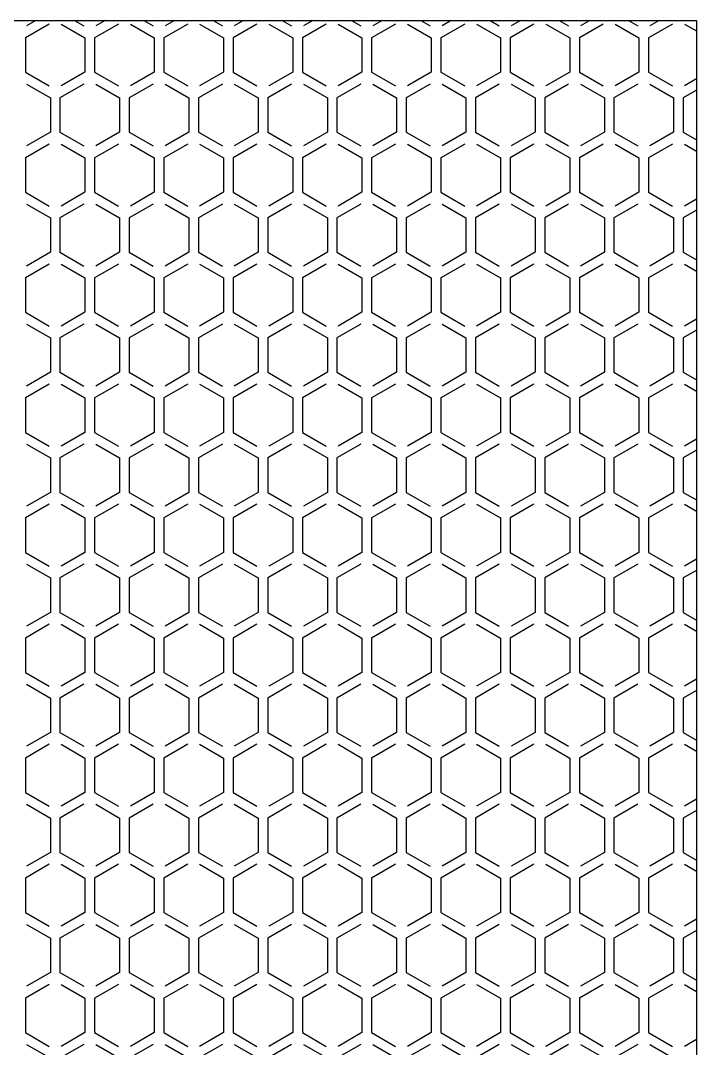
# Model space of a CAD drawing. Header units: millimetres. Extents: x 0 to 400, y 0 to 300.
# Drawn here: x 301.8 to 400, y 150.7 to 300 of the extents above; entities that cross this region are included whole.
import ezdxf

# ---------------------------------------------------------------- set-up
doc = ezdxf.new("R2010")
doc.units = ezdxf.units.MM
doc.layers.add('CUT', color=1, linetype='CONTINUOUS')

msp = doc.modelspace()

# ---------------------------------------------------------------- linework, layer by layer
at = {"layer": 'CUT'}
for p, q in [((304.0281, 300), (302.6736, 299.218)), ((309.6474, 300), (311.0018, 299.218)), ((314.0884, 300), (312.7339, 299.218)), ((319.7076, 300), (321.0621, 299.218)), ((324.1486, 300), (322.7942, 299.218)), ((329.7679, 300), (331.1224, 299.218)), ((334.2089, 300), (332.8544, 299.218)), ((339.8281, 300), (341.1826, 299.218)), ((344.2691, 300), (342.9147, 299.218)), ((349.8884, 300), (351.2429, 299.218)), ((354.3294, 300), (352.9749, 299.218)), ((359.9487, 300), (361.3031, 299.218)), ((364.3896, 300), (363.0352, 299.218)), ((370.0089, 300), (371.3634, 299.218)), ((374.4499, 300), (373.0954, 299.218)), ((380.0692, 300), (381.4236, 299.218)), ((384.5101, 300), (383.1557, 299.218)), ((390.1294, 300), (391.4839, 299.218)), ((394.5704, 300), (393.2159, 299.218)), ((398.2461, 299.5), (400, 298.4874)), ((400, 291.5126), (398.2461, 290.5)), ((398.2461, 282.064), (400, 281.0514)), ((400, 274.0766), (398.2461, 273.064)), ((398.2461, 264.628), (400, 263.6154)), ((400, 256.6406), (398.2461, 255.628)), ((398.2461, 247.192), (400, 246.1794)), ((400, 239.2046), (398.2461, 238.192)), ((398.2461, 229.756), (400, 228.7434)), ((400, 221.7686), (398.2461, 220.756)), ((398.2461, 212.32), (400, 211.3074)), ((400, 204.3326), (398.2461, 203.32)), ((398.2461, 194.884), (400, 193.8714)), ((400, 186.8966), (398.2461, 185.884)), ((398.2461, 177.448), (400, 176.4354)), ((400, 169.4606), (398.2461, 168.448)), ((398.2461, 160.012), (400, 158.9994)), ((400, 152.0246), (398.2461, 151.012))]:
    msp.add_line(p, q, dxfattribs=at)
for points in [[(0, 300), (400, 300), (400, 0), (0, 0), (0, 300)], [(305.9717, 299.5), (302.5076, 297.5), (302.5076, 292.5), (305.9717, 290.5)], [(307.7038, 299.5), (311.1679, 297.5), (311.1679, 292.5), (307.7038, 290.5)], [(316.032, 299.5), (312.5679, 297.5), (312.5679, 292.5), (316.032, 290.5)], [(317.764, 299.5), (321.2281, 297.5), (321.2281, 292.5), (317.764, 290.5)], [(326.0922, 299.5), (322.6281, 297.5), (322.6281, 292.5), (326.0922, 290.5)], [(327.8243, 299.5), (331.2884, 297.5), (331.2884, 292.5), (327.8243, 290.5)], [(336.1525, 299.5), (332.6884, 297.5), (332.6884, 292.5), (336.1525, 290.5)], [(337.8845, 299.5), (341.3486, 297.5), (341.3486, 292.5), (337.8845, 290.5)], [(346.2127, 299.5), (342.7486, 297.5), (342.7486, 292.5), (346.2127, 290.5)], [(347.9448, 299.5), (351.4089, 297.5), (351.4089, 292.5), (347.9448, 290.5)], [(356.273, 299.5), (352.8089, 297.5), (352.8089, 292.5), (356.273, 290.5)], [(358.005, 299.5), (361.4691, 297.5), (361.4691, 292.5), (358.005, 290.5)], [(366.3332, 299.5), (362.8691, 297.5), (362.8691, 292.5), (366.3332, 290.5)], [(368.0653, 299.5), (371.5294, 297.5), (371.5294, 292.5), (368.0653, 290.5)], [(376.3935, 299.5), (372.9294, 297.5), (372.9294, 292.5), (376.3935, 290.5)], [(378.1256, 299.5), (381.5897, 297.5), (381.5897, 292.5), (378.1256, 290.5)], [(386.4538, 299.5), (382.9897, 297.5), (382.9897, 292.5), (386.4538, 290.5)], [(388.1858, 299.5), (391.6499, 297.5), (391.6499, 292.5), (388.1858, 290.5)], [(396.514, 299.5), (393.0499, 297.5), (393.0499, 292.5), (396.514, 290.5)], [(302.6736, 290.782), (306.1377, 288.782), (306.1377, 283.782), (302.6736, 281.782)], [(311.0018, 290.782), (307.5377, 288.782), (307.5377, 283.782), (311.0018, 281.782)], [(312.7339, 290.782), (316.198, 288.782), (316.198, 283.782), (312.7339, 281.782)], [(321.0621, 290.782), (317.598, 288.782), (317.598, 283.782), (321.0621, 281.782)], [(322.7942, 290.782), (326.2583, 288.782), (326.2583, 283.782), (322.7942, 281.782)], [(331.1224, 290.782), (327.6583, 288.782), (327.6583, 283.782), (331.1224, 281.782)], [(332.8544, 290.782), (336.3185, 288.782), (336.3185, 283.782), (332.8544, 281.782)], [(341.1826, 290.782), (337.7185, 288.782), (337.7185, 283.782), (341.1826, 281.782)], [(342.9147, 290.782), (346.3788, 288.782), (346.3788, 283.782), (342.9147, 281.782)], [(351.2429, 290.782), (347.7788, 288.782), (347.7788, 283.782), (351.2429, 281.782)], [(352.9749, 290.782), (356.439, 288.782), (356.439, 283.782), (352.9749, 281.782)], [(361.3031, 290.782), (357.839, 288.782), (357.839, 283.782), (361.3031, 281.782)], [(363.0352, 290.782), (366.4993, 288.782), (366.4993, 283.782), (363.0352, 281.782)], [(371.3634, 290.782), (367.8993, 288.782), (367.8993, 283.782), (371.3634, 281.782)], [(373.0954, 290.782), (376.5595, 288.782), (376.5595, 283.782), (373.0954, 281.782)], [(381.4236, 290.782), (377.9595, 288.782), (377.9595, 283.782), (381.4236, 281.782)], [(383.1557, 290.782), (386.6198, 288.782), (386.6198, 283.782), (383.1557, 281.782)], [(391.4839, 290.782), (388.0198, 288.782), (388.0198, 283.782), (391.4839, 281.782)], [(393.2159, 290.782), (396.68, 288.782), (396.68, 283.782), (393.2159, 281.782)], [(400, 289.8905), (398.08, 288.782), (398.08, 283.782), (400, 282.6735)], [(305.9717, 282.064), (302.5076, 280.064), (302.5076, 275.064), (305.9717, 273.064)], [(307.7038, 282.064), (311.1679, 280.064), (311.1679, 275.064), (307.7038, 273.064)], [(316.032, 282.064), (312.5679, 280.064), (312.5679, 275.064), (316.032, 273.064)], [(317.764, 282.064), (321.2281, 280.064), (321.2281, 275.064), (317.764, 273.064)], [(326.0922, 282.064), (322.6281, 280.064), (322.6281, 275.064), (326.0922, 273.064)], [(327.8243, 282.064), (331.2884, 280.064), (331.2884, 275.064), (327.8243, 273.064)], [(336.1525, 282.064), (332.6884, 280.064), (332.6884, 275.064), (336.1525, 273.064)], [(337.8845, 282.064), (341.3486, 280.064), (341.3486, 275.064), (337.8845, 273.064)], [(346.2127, 282.064), (342.7486, 280.064), (342.7486, 275.064), (346.2127, 273.064)], [(347.9448, 282.064), (351.4089, 280.064), (351.4089, 275.064), (347.9448, 273.064)], [(356.273, 282.064), (352.8089, 280.064), (352.8089, 275.064), (356.273, 273.064)], [(358.005, 282.064), (361.4691, 280.064), (361.4691, 275.064), (358.005, 273.064)], [(366.3332, 282.064), (362.8691, 280.064), (362.8691, 275.064), (366.3332, 273.064)], [(368.0653, 282.064), (371.5294, 280.064), (371.5294, 275.064), (368.0653, 273.064)], [(376.3935, 282.064), (372.9294, 280.064), (372.9294, 275.064), (376.3935, 273.064)], [(378.1256, 282.064), (381.5897, 280.064), (381.5897, 275.064), (378.1256, 273.064)], [(386.4538, 282.064), (382.9897, 280.064), (382.9897, 275.064), (386.4538, 273.064)], [(388.1858, 282.064), (391.6499, 280.064), (391.6499, 275.064), (388.1858, 273.064)], [(396.514, 282.064), (393.0499, 280.064), (393.0499, 275.064), (396.514, 273.064)], [(302.6736, 273.346), (306.1377, 271.346), (306.1377, 266.346), (302.6736, 264.346)], [(311.0018, 273.346), (307.5377, 271.346), (307.5377, 266.346), (311.0018, 264.346)], [(312.7339, 273.346), (316.198, 271.346), (316.198, 266.346), (312.7339, 264.346)], [(321.0621, 273.346), (317.598, 271.346), (317.598, 266.346), (321.0621, 264.346)], [(322.7942, 273.346), (326.2583, 271.346), (326.2583, 266.346), (322.7942, 264.346)], [(331.1224, 273.346), (327.6583, 271.346), (327.6583, 266.346), (331.1224, 264.346)], [(332.8544, 273.346), (336.3185, 271.346), (336.3185, 266.346), (332.8544, 264.346)], [(341.1826, 273.346), (337.7185, 271.346), (337.7185, 266.346), (341.1826, 264.346)], [(342.9147, 273.346), (346.3788, 271.346), (346.3788, 266.346), (342.9147, 264.346)], [(351.2429, 273.346), (347.7788, 271.346), (347.7788, 266.346), (351.2429, 264.346)], [(352.9749, 273.346), (356.439, 271.346), (356.439, 266.346), (352.9749, 264.346)], [(361.3031, 273.346), (357.839, 271.346), (357.839, 266.346), (361.3031, 264.346)], [(363.0352, 273.346), (366.4993, 271.346), (366.4993, 266.346), (363.0352, 264.346)], [(371.3634, 273.346), (367.8993, 271.346), (367.8993, 266.346), (371.3634, 264.346)], [(373.0954, 273.346), (376.5595, 271.346), (376.5595, 266.346), (373.0954, 264.346)], [(381.4236, 273.346), (377.9595, 271.346), (377.9595, 266.346), (381.4236, 264.346)], [(383.1557, 273.346), (386.6198, 271.346), (386.6198, 266.346), (383.1557, 264.346)], [(391.4839, 273.346), (388.0198, 271.346), (388.0198, 266.346), (391.4839, 264.346)], [(393.2159, 273.346), (396.68, 271.346), (396.68, 266.346), (393.2159, 264.346)], [(400, 272.4545), (398.08, 271.346), (398.08, 266.346), (400, 265.2375)], [(305.9717, 264.628), (302.5076, 262.628), (302.5076, 257.628), (305.9717, 255.628)], [(307.7038, 264.628), (311.1679, 262.628), (311.1679, 257.628), (307.7038, 255.628)], [(316.032, 264.628), (312.5679, 262.628), (312.5679, 257.628), (316.032, 255.628)], [(317.764, 264.628), (321.2281, 262.628), (321.2281, 257.628), (317.764, 255.628)], [(326.0922, 264.628), (322.6281, 262.628), (322.6281, 257.628), (326.0922, 255.628)], [(327.8243, 264.628), (331.2884, 262.628), (331.2884, 257.628), (327.8243, 255.628)], [(336.1525, 264.628), (332.6884, 262.628), (332.6884, 257.628), (336.1525, 255.628)], [(337.8845, 264.628), (341.3486, 262.628), (341.3486, 257.628), (337.8845, 255.628)], [(346.2127, 264.628), (342.7486, 262.628), (342.7486, 257.628), (346.2127, 255.628)], [(347.9448, 264.628), (351.4089, 262.628), (351.4089, 257.628), (347.9448, 255.628)], [(356.273, 264.628), (352.8089, 262.628), (352.8089, 257.628), (356.273, 255.628)], [(358.005, 264.628), (361.4691, 262.628), (361.4691, 257.628), (358.005, 255.628)], [(366.3332, 264.628), (362.8691, 262.628), (362.8691, 257.628), (366.3332, 255.628)], [(368.0653, 264.628), (371.5294, 262.628), (371.5294, 257.628), (368.0653, 255.628)], [(376.3935, 264.628), (372.9294, 262.628), (372.9294, 257.628), (376.3935, 255.628)], [(378.1256, 264.628), (381.5897, 262.628), (381.5897, 257.628), (378.1256, 255.628)], [(386.4538, 264.628), (382.9897, 262.628), (382.9897, 257.628), (386.4538, 255.628)], [(388.1858, 264.628), (391.6499, 262.628), (391.6499, 257.628), (388.1858, 255.628)], [(396.514, 264.628), (393.0499, 262.628), (393.0499, 257.628), (396.514, 255.628)], [(302.6736, 255.91), (306.1377, 253.91), (306.1377, 248.91), (302.6736, 246.91)], [(311.0018, 255.91), (307.5377, 253.91), (307.5377, 248.91), (311.0018, 246.91)], [(312.7339, 255.91), (316.198, 253.91), (316.198, 248.91), (312.7339, 246.91)], [(321.0621, 255.91), (317.598, 253.91), (317.598, 248.91), (321.0621, 246.91)], [(322.7942, 255.91), (326.2583, 253.91), (326.2583, 248.91), (322.7942, 246.91)], [(331.1224, 255.91), (327.6583, 253.91), (327.6583, 248.91), (331.1224, 246.91)], [(332.8544, 255.91), (336.3185, 253.91), (336.3185, 248.91), (332.8544, 246.91)], [(341.1826, 255.91), (337.7185, 253.91), (337.7185, 248.91), (341.1826, 246.91)], [(342.9147, 255.91), (346.3788, 253.91), (346.3788, 248.91), (342.9147, 246.91)], [(351.2429, 255.91), (347.7788, 253.91), (347.7788, 248.91), (351.2429, 246.91)], [(352.9749, 255.91), (356.439, 253.91), (356.439, 248.91), (352.9749, 246.91)], [(361.3031, 255.91), (357.839, 253.91), (357.839, 248.91), (361.3031, 246.91)], [(363.0352, 255.91), (366.4993, 253.91), (366.4993, 248.91), (363.0352, 246.91)], [(371.3634, 255.91), (367.8993, 253.91), (367.8993, 248.91), (371.3634, 246.91)], [(373.0954, 255.91), (376.5595, 253.91), (376.5595, 248.91), (373.0954, 246.91)], [(381.4236, 255.91), (377.9595, 253.91), (377.9595, 248.91), (381.4236, 246.91)], [(383.1557, 255.91), (386.6198, 253.91), (386.6198, 248.91), (383.1557, 246.91)], [(391.4839, 255.91), (388.0198, 253.91), (388.0198, 248.91), (391.4839, 246.91)], [(393.2159, 255.91), (396.68, 253.91), (396.68, 248.91), (393.2159, 246.91)], [(400, 255.0185), (398.08, 253.91), (398.08, 248.91), (400, 247.8015)], [(305.9717, 247.192), (302.5076, 245.192), (302.5076, 240.192), (305.9717, 238.192)], [(307.7038, 247.192), (311.1679, 245.192), (311.1679, 240.192), (307.7038, 238.192)], [(316.032, 247.192), (312.5679, 245.192), (312.5679, 240.192), (316.032, 238.192)], [(317.764, 247.192), (321.2281, 245.192), (321.2281, 240.192), (317.764, 238.192)], [(326.0922, 247.192), (322.6281, 245.192), (322.6281, 240.192), (326.0922, 238.192)], [(327.8243, 247.192), (331.2884, 245.192), (331.2884, 240.192), (327.8243, 238.192)], [(336.1525, 247.192), (332.6884, 245.192), (332.6884, 240.192), (336.1525, 238.192)], [(337.8845, 247.192), (341.3486, 245.192), (341.3486, 240.192), (337.8845, 238.192)], [(346.2127, 247.192), (342.7486, 245.192), (342.7486, 240.192), (346.2127, 238.192)], [(347.9448, 247.192), (351.4089, 245.192), (351.4089, 240.192), (347.9448, 238.192)], [(356.273, 247.192), (352.8089, 245.192), (352.8089, 240.192), (356.273, 238.192)], [(358.005, 247.192), (361.4691, 245.192), (361.4691, 240.192), (358.005, 238.192)], [(366.3332, 247.192), (362.8691, 245.192), (362.8691, 240.192), (366.3332, 238.192)], [(368.0653, 247.192), (371.5294, 245.192), (371.5294, 240.192), (368.0653, 238.192)], [(376.3935, 247.192), (372.9294, 245.192), (372.9294, 240.192), (376.3935, 238.192)], [(378.1256, 247.192), (381.5897, 245.192), (381.5897, 240.192), (378.1256, 238.192)], [(386.4538, 247.192), (382.9897, 245.192), (382.9897, 240.192), (386.4538, 238.192)], [(388.1858, 247.192), (391.6499, 245.192), (391.6499, 240.192), (388.1858, 238.192)], [(396.514, 247.192), (393.0499, 245.192), (393.0499, 240.192), (396.514, 238.192)], [(302.6736, 238.474), (306.1377, 236.474), (306.1377, 231.474), (302.6736, 229.474)], [(311.0018, 238.474), (307.5377, 236.474), (307.5377, 231.474), (311.0018, 229.474)], [(312.7339, 238.474), (316.198, 236.474), (316.198, 231.474), (312.7339, 229.474)], [(321.0621, 238.474), (317.598, 236.474), (317.598, 231.474), (321.0621, 229.474)], [(322.7942, 238.474), (326.2583, 236.474), (326.2583, 231.474), (322.7942, 229.474)], [(331.1224, 238.474), (327.6583, 236.474), (327.6583, 231.474), (331.1224, 229.474)], [(332.8544, 238.474), (336.3185, 236.474), (336.3185, 231.474), (332.8544, 229.474)], [(341.1826, 238.474), (337.7185, 236.474), (337.7185, 231.474), (341.1826, 229.474)], [(342.9147, 238.474), (346.3788, 236.474), (346.3788, 231.474), (342.9147, 229.474)], [(351.2429, 238.474), (347.7788, 236.474), (347.7788, 231.474), (351.2429, 229.474)], [(352.9749, 238.474), (356.439, 236.474), (356.439, 231.474), (352.9749, 229.474)], [(361.3031, 238.474), (357.839, 236.474), (357.839, 231.474), (361.3031, 229.474)], [(363.0352, 238.474), (366.4993, 236.474), (366.4993, 231.474), (363.0352, 229.474)], [(371.3634, 238.474), (367.8993, 236.474), (367.8993, 231.474), (371.3634, 229.474)], [(373.0954, 238.474), (376.5595, 236.474), (376.5595, 231.474), (373.0954, 229.474)], [(381.4236, 238.474), (377.9595, 236.474), (377.9595, 231.474), (381.4236, 229.474)], [(383.1557, 238.474), (386.6198, 236.474), (386.6198, 231.474), (383.1557, 229.474)], [(391.4839, 238.474), (388.0198, 236.474), (388.0198, 231.474), (391.4839, 229.474)], [(393.2159, 238.474), (396.68, 236.474), (396.68, 231.474), (393.2159, 229.474)], [(400, 237.5825), (398.08, 236.474), (398.08, 231.474), (400, 230.3655)], [(305.9717, 229.756), (302.5076, 227.756), (302.5076, 222.756), (305.9717, 220.756)], [(307.7038, 229.756), (311.1679, 227.756), (311.1679, 222.756), (307.7038, 220.756)], [(316.032, 229.756), (312.5679, 227.756), (312.5679, 222.756), (316.032, 220.756)], [(317.764, 229.756), (321.2281, 227.756), (321.2281, 222.756), (317.764, 220.756)], [(326.0922, 229.756), (322.6281, 227.756), (322.6281, 222.756), (326.0922, 220.756)], [(327.8243, 229.756), (331.2884, 227.756), (331.2884, 222.756), (327.8243, 220.756)], [(336.1525, 229.756), (332.6884, 227.756), (332.6884, 222.756), (336.1525, 220.756)], [(337.8845, 229.756), (341.3486, 227.756), (341.3486, 222.756), (337.8845, 220.756)], [(346.2127, 229.756), (342.7486, 227.756), (342.7486, 222.756), (346.2127, 220.756)], [(347.9448, 229.756), (351.4089, 227.756), (351.4089, 222.756), (347.9448, 220.756)], [(356.273, 229.756), (352.8089, 227.756), (352.8089, 222.756), (356.273, 220.756)], [(358.005, 229.756), (361.4691, 227.756), (361.4691, 222.756), (358.005, 220.756)], [(366.3332, 229.756), (362.8691, 227.756), (362.8691, 222.756), (366.3332, 220.756)], [(368.0653, 229.756), (371.5294, 227.756), (371.5294, 222.756), (368.0653, 220.756)], [(376.3935, 229.756), (372.9294, 227.756), (372.9294, 222.756), (376.3935, 220.756)], [(378.1256, 229.756), (381.5897, 227.756), (381.5897, 222.756), (378.1256, 220.756)], [(386.4538, 229.756), (382.9897, 227.756), (382.9897, 222.756), (386.4538, 220.756)], [(388.1858, 229.756), (391.6499, 227.756), (391.6499, 222.756), (388.1858, 220.756)], [(396.514, 229.756), (393.0499, 227.756), (393.0499, 222.756), (396.514, 220.756)], [(302.6736, 221.038), (306.1377, 219.038), (306.1377, 214.038), (302.6736, 212.038)], [(311.0018, 221.038), (307.5377, 219.038), (307.5377, 214.038), (311.0018, 212.038)], [(312.7339, 221.038), (316.198, 219.038), (316.198, 214.038), (312.7339, 212.038)], [(321.0621, 221.038), (317.598, 219.038), (317.598, 214.038), (321.0621, 212.038)], [(322.7942, 221.038), (326.2583, 219.038), (326.2583, 214.038), (322.7942, 212.038)], [(331.1224, 221.038), (327.6583, 219.038), (327.6583, 214.038), (331.1224, 212.038)], [(332.8544, 221.038), (336.3185, 219.038), (336.3185, 214.038), (332.8544, 212.038)], [(341.1826, 221.038), (337.7185, 219.038), (337.7185, 214.038), (341.1826, 212.038)], [(342.9147, 221.038), (346.3788, 219.038), (346.3788, 214.038), (342.9147, 212.038)], [(351.2429, 221.038), (347.7788, 219.038), (347.7788, 214.038), (351.2429, 212.038)], [(352.9749, 221.038), (356.439, 219.038), (356.439, 214.038), (352.9749, 212.038)], [(361.3031, 221.038), (357.839, 219.038), (357.839, 214.038), (361.3031, 212.038)], [(363.0352, 221.038), (366.4993, 219.038), (366.4993, 214.038), (363.0352, 212.038)], [(371.3634, 221.038), (367.8993, 219.038), (367.8993, 214.038), (371.3634, 212.038)], [(373.0954, 221.038), (376.5595, 219.038), (376.5595, 214.038), (373.0954, 212.038)], [(381.4236, 221.038), (377.9595, 219.038), (377.9595, 214.038), (381.4236, 212.038)], [(383.1557, 221.038), (386.6198, 219.038), (386.6198, 214.038), (383.1557, 212.038)], [(391.4839, 221.038), (388.0198, 219.038), (388.0198, 214.038), (391.4839, 212.038)], [(393.2159, 221.038), (396.68, 219.038), (396.68, 214.038), (393.2159, 212.038)], [(400, 220.1465), (398.08, 219.038), (398.08, 214.038), (400, 212.9295)], [(305.9717, 212.32), (302.5076, 210.32), (302.5076, 205.32), (305.9717, 203.32)], [(307.7038, 212.32), (311.1679, 210.32), (311.1679, 205.32), (307.7038, 203.32)], [(316.032, 212.32), (312.5679, 210.32), (312.5679, 205.32), (316.032, 203.32)], [(317.764, 212.32), (321.2281, 210.32), (321.2281, 205.32), (317.764, 203.32)], [(326.0922, 212.32), (322.6281, 210.32), (322.6281, 205.32), (326.0922, 203.32)], [(327.8243, 212.32), (331.2884, 210.32), (331.2884, 205.32), (327.8243, 203.32)], [(336.1525, 212.32), (332.6884, 210.32), (332.6884, 205.32), (336.1525, 203.32)], [(337.8845, 212.32), (341.3486, 210.32), (341.3486, 205.32), (337.8845, 203.32)], [(346.2127, 212.32), (342.7486, 210.32), (342.7486, 205.32), (346.2127, 203.32)], [(347.9448, 212.32), (351.4089, 210.32), (351.4089, 205.32), (347.9448, 203.32)], [(356.273, 212.32), (352.8089, 210.32), (352.8089, 205.32), (356.273, 203.32)], [(358.005, 212.32), (361.4691, 210.32), (361.4691, 205.32), (358.005, 203.32)], [(366.3332, 212.32), (362.8691, 210.32), (362.8691, 205.32), (366.3332, 203.32)], [(368.0653, 212.32), (371.5294, 210.32), (371.5294, 205.32), (368.0653, 203.32)], [(376.3935, 212.32), (372.9294, 210.32), (372.9294, 205.32), (376.3935, 203.32)], [(378.1256, 212.32), (381.5897, 210.32), (381.5897, 205.32), (378.1256, 203.32)], [(386.4538, 212.32), (382.9897, 210.32), (382.9897, 205.32), (386.4538, 203.32)], [(388.1858, 212.32), (391.6499, 210.32), (391.6499, 205.32), (388.1858, 203.32)], [(396.514, 212.32), (393.0499, 210.32), (393.0499, 205.32), (396.514, 203.32)], [(302.6736, 203.602), (306.1377, 201.602), (306.1377, 196.602), (302.6736, 194.602)], [(311.0018, 203.602), (307.5377, 201.602), (307.5377, 196.602), (311.0018, 194.602)], [(312.7339, 203.602), (316.198, 201.602), (316.198, 196.602), (312.7339, 194.602)], [(321.0621, 203.602), (317.598, 201.602), (317.598, 196.602), (321.0621, 194.602)], [(322.7942, 203.602), (326.2583, 201.602), (326.2583, 196.602), (322.7942, 194.602)], [(331.1224, 203.602), (327.6583, 201.602), (327.6583, 196.602), (331.1224, 194.602)], [(332.8544, 203.602), (336.3185, 201.602), (336.3185, 196.602), (332.8544, 194.602)], [(341.1826, 203.602), (337.7185, 201.602), (337.7185, 196.602), (341.1826, 194.602)], [(342.9147, 203.602), (346.3788, 201.602), (346.3788, 196.602), (342.9147, 194.602)], [(351.2429, 203.602), (347.7788, 201.602), (347.7788, 196.602), (351.2429, 194.602)], [(352.9749, 203.602), (356.439, 201.602), (356.439, 196.602), (352.9749, 194.602)], [(361.3031, 203.602), (357.839, 201.602), (357.839, 196.602), (361.3031, 194.602)], [(363.0352, 203.602), (366.4993, 201.602), (366.4993, 196.602), (363.0352, 194.602)], [(371.3634, 203.602), (367.8993, 201.602), (367.8993, 196.602), (371.3634, 194.602)], [(373.0954, 203.602), (376.5595, 201.602), (376.5595, 196.602), (373.0954, 194.602)], [(381.4236, 203.602), (377.9595, 201.602), (377.9595, 196.602), (381.4236, 194.602)], [(383.1557, 203.602), (386.6198, 201.602), (386.6198, 196.602), (383.1557, 194.602)], [(391.4839, 203.602), (388.0198, 201.602), (388.0198, 196.602), (391.4839, 194.602)], [(393.2159, 203.602), (396.68, 201.602), (396.68, 196.602), (393.2159, 194.602)], [(400, 202.7105), (398.08, 201.602), (398.08, 196.602), (400, 195.4935)], [(305.9717, 194.884), (302.5076, 192.884), (302.5076, 187.884), (305.9717, 185.884)], [(307.7038, 194.884), (311.1679, 192.884), (311.1679, 187.884), (307.7038, 185.884)], [(316.032, 194.884), (312.5679, 192.884), (312.5679, 187.884), (316.032, 185.884)], [(317.764, 194.884), (321.2281, 192.884), (321.2281, 187.884), (317.764, 185.884)], [(326.0922, 194.884), (322.6281, 192.884), (322.6281, 187.884), (326.0922, 185.884)], [(327.8243, 194.884), (331.2884, 192.884), (331.2884, 187.884), (327.8243, 185.884)], [(336.1525, 194.884), (332.6884, 192.884), (332.6884, 187.884), (336.1525, 185.884)], [(337.8845, 194.884), (341.3486, 192.884), (341.3486, 187.884), (337.8845, 185.884)], [(346.2127, 194.884), (342.7486, 192.884), (342.7486, 187.884), (346.2127, 185.884)], [(347.9448, 194.884), (351.4089, 192.884), (351.4089, 187.884), (347.9448, 185.884)], [(356.273, 194.884), (352.8089, 192.884), (352.8089, 187.884), (356.273, 185.884)], [(358.005, 194.884), (361.4691, 192.884), (361.4691, 187.884), (358.005, 185.884)], [(366.3332, 194.884), (362.8691, 192.884), (362.8691, 187.884), (366.3332, 185.884)], [(368.0653, 194.884), (371.5294, 192.884), (371.5294, 187.884), (368.0653, 185.884)], [(376.3935, 194.884), (372.9294, 192.884), (372.9294, 187.884), (376.3935, 185.884)], [(378.1256, 194.884), (381.5897, 192.884), (381.5897, 187.884), (378.1256, 185.884)], [(386.4538, 194.884), (382.9897, 192.884), (382.9897, 187.884), (386.4538, 185.884)], [(388.1858, 194.884), (391.6499, 192.884), (391.6499, 187.884), (388.1858, 185.884)], [(396.514, 194.884), (393.0499, 192.884), (393.0499, 187.884), (396.514, 185.884)], [(302.6736, 186.166), (306.1377, 184.166), (306.1377, 179.166), (302.6736, 177.166)], [(311.0018, 186.166), (307.5377, 184.166), (307.5377, 179.166), (311.0018, 177.166)], [(312.7339, 186.166), (316.198, 184.166), (316.198, 179.166), (312.7339, 177.166)], [(321.0621, 186.166), (317.598, 184.166), (317.598, 179.166), (321.0621, 177.166)], [(322.7942, 186.166), (326.2583, 184.166), (326.2583, 179.166), (322.7942, 177.166)], [(331.1224, 186.166), (327.6583, 184.166), (327.6583, 179.166), (331.1224, 177.166)], [(332.8544, 186.166), (336.3185, 184.166), (336.3185, 179.166), (332.8544, 177.166)], [(341.1826, 186.166), (337.7185, 184.166), (337.7185, 179.166), (341.1826, 177.166)], [(342.9147, 186.166), (346.3788, 184.166), (346.3788, 179.166), (342.9147, 177.166)], [(351.2429, 186.166), (347.7788, 184.166), (347.7788, 179.166), (351.2429, 177.166)], [(352.9749, 186.166), (356.439, 184.166), (356.439, 179.166), (352.9749, 177.166)], [(361.3031, 186.166), (357.839, 184.166), (357.839, 179.166), (361.3031, 177.166)], [(363.0352, 186.166), (366.4993, 184.166), (366.4993, 179.166), (363.0352, 177.166)], [(371.3634, 186.166), (367.8993, 184.166), (367.8993, 179.166), (371.3634, 177.166)], [(373.0954, 186.166), (376.5595, 184.166), (376.5595, 179.166), (373.0954, 177.166)], [(381.4236, 186.166), (377.9595, 184.166), (377.9595, 179.166), (381.4236, 177.166)], [(383.1557, 186.166), (386.6198, 184.166), (386.6198, 179.166), (383.1557, 177.166)], [(391.4839, 186.166), (388.0198, 184.166), (388.0198, 179.166), (391.4839, 177.166)], [(393.2159, 186.166), (396.68, 184.166), (396.68, 179.166), (393.2159, 177.166)], [(400, 185.2745), (398.08, 184.166), (398.08, 179.166), (400, 178.0575)], [(305.9717, 177.448), (302.5076, 175.448), (302.5076, 170.448), (305.9717, 168.448)], [(307.7038, 177.448), (311.1679, 175.448), (311.1679, 170.448), (307.7038, 168.448)], [(316.032, 177.448), (312.5679, 175.448), (312.5679, 170.448), (316.032, 168.448)], [(317.764, 177.448), (321.2281, 175.448), (321.2281, 170.448), (317.764, 168.448)], [(326.0922, 177.448), (322.6281, 175.448), (322.6281, 170.448), (326.0922, 168.448)], [(327.8243, 177.448), (331.2884, 175.448), (331.2884, 170.448), (327.8243, 168.448)], [(336.1525, 177.448), (332.6884, 175.448), (332.6884, 170.448), (336.1525, 168.448)], [(337.8845, 177.448), (341.3486, 175.448), (341.3486, 170.448), (337.8845, 168.448)], [(346.2127, 177.448), (342.7486, 175.448), (342.7486, 170.448), (346.2127, 168.448)], [(347.9448, 177.448), (351.4089, 175.448), (351.4089, 170.448), (347.9448, 168.448)], [(356.273, 177.448), (352.8089, 175.448), (352.8089, 170.448), (356.273, 168.448)], [(358.005, 177.448), (361.4691, 175.448), (361.4691, 170.448), (358.005, 168.448)], [(366.3332, 177.448), (362.8691, 175.448), (362.8691, 170.448), (366.3332, 168.448)], [(368.0653, 177.448), (371.5294, 175.448), (371.5294, 170.448), (368.0653, 168.448)], [(376.3935, 177.448), (372.9294, 175.448), (372.9294, 170.448), (376.3935, 168.448)], [(378.1256, 177.448), (381.5897, 175.448), (381.5897, 170.448), (378.1256, 168.448)], [(386.4538, 177.448), (382.9897, 175.448), (382.9897, 170.448), (386.4538, 168.448)], [(388.1858, 177.448), (391.6499, 175.448), (391.6499, 170.448), (388.1858, 168.448)], [(396.514, 177.448), (393.0499, 175.448), (393.0499, 170.448), (396.514, 168.448)], [(302.6736, 168.73), (306.1377, 166.73), (306.1377, 161.73), (302.6736, 159.73)], [(311.0018, 168.73), (307.5377, 166.73), (307.5377, 161.73), (311.0018, 159.73)], [(312.7339, 168.73), (316.198, 166.73), (316.198, 161.73), (312.7339, 159.73)], [(321.0621, 168.73), (317.598, 166.73), (317.598, 161.73), (321.0621, 159.73)], [(322.7942, 168.73), (326.2583, 166.73), (326.2583, 161.73), (322.7942, 159.73)], [(331.1224, 168.73), (327.6583, 166.73), (327.6583, 161.73), (331.1224, 159.73)], [(332.8544, 168.73), (336.3185, 166.73), (336.3185, 161.73), (332.8544, 159.73)], [(341.1826, 168.73), (337.7185, 166.73), (337.7185, 161.73), (341.1826, 159.73)], [(342.9147, 168.73), (346.3788, 166.73), (346.3788, 161.73), (342.9147, 159.73)], [(351.2429, 168.73), (347.7788, 166.73), (347.7788, 161.73), (351.2429, 159.73)], [(352.9749, 168.73), (356.439, 166.73), (356.439, 161.73), (352.9749, 159.73)], [(361.3031, 168.73), (357.839, 166.73), (357.839, 161.73), (361.3031, 159.73)], [(363.0352, 168.73), (366.4993, 166.73), (366.4993, 161.73), (363.0352, 159.73)], [(371.3634, 168.73), (367.8993, 166.73), (367.8993, 161.73), (371.3634, 159.73)], [(373.0954, 168.73), (376.5595, 166.73), (376.5595, 161.73), (373.0954, 159.73)], [(381.4236, 168.73), (377.9595, 166.73), (377.9595, 161.73), (381.4236, 159.73)], [(383.1557, 168.73), (386.6198, 166.73), (386.6198, 161.73), (383.1557, 159.73)], [(391.4839, 168.73), (388.0198, 166.73), (388.0198, 161.73), (391.4839, 159.73)], [(393.2159, 168.73), (396.68, 166.73), (396.68, 161.73), (393.2159, 159.73)], [(400, 167.8385), (398.08, 166.73), (398.08, 161.73), (400, 160.6215)], [(305.9717, 160.012), (302.5076, 158.012), (302.5076, 153.012), (305.9717, 151.012)], [(307.7038, 160.012), (311.1679, 158.012), (311.1679, 153.012), (307.7038, 151.012)], [(316.032, 160.012), (312.5679, 158.012), (312.5679, 153.012), (316.032, 151.012)], [(317.764, 160.012), (321.2281, 158.012), (321.2281, 153.012), (317.764, 151.012)], [(326.0922, 160.012), (322.6281, 158.012), (322.6281, 153.012), (326.0922, 151.012)], [(327.8243, 160.012), (331.2884, 158.012), (331.2884, 153.012), (327.8243, 151.012)], [(336.1525, 160.012), (332.6884, 158.012), (332.6884, 153.012), (336.1525, 151.012)], [(337.8845, 160.012), (341.3486, 158.012), (341.3486, 153.012), (337.8845, 151.012)], [(346.2127, 160.012), (342.7486, 158.012), (342.7486, 153.012), (346.2127, 151.012)], [(347.9448, 160.012), (351.4089, 158.012), (351.4089, 153.012), (347.9448, 151.012)], [(356.273, 160.012), (352.8089, 158.012), (352.8089, 153.012), (356.273, 151.012)], [(358.005, 160.012), (361.4691, 158.012), (361.4691, 153.012), (358.005, 151.012)], [(366.3332, 160.012), (362.8691, 158.012), (362.8691, 153.012), (366.3332, 151.012)], [(368.0653, 160.012), (371.5294, 158.012), (371.5294, 153.012), (368.0653, 151.012)], [(376.3935, 160.012), (372.9294, 158.012), (372.9294, 153.012), (376.3935, 151.012)], [(378.1256, 160.012), (381.5897, 158.012), (381.5897, 153.012), (378.1256, 151.012)], [(386.4538, 160.012), (382.9897, 158.012), (382.9897, 153.012), (386.4538, 151.012)], [(388.1858, 160.012), (391.6499, 158.012), (391.6499, 153.012), (388.1858, 151.012)], [(396.514, 160.012), (393.0499, 158.012), (393.0499, 153.012), (396.514, 151.012)], [(302.6736, 151.294), (306.1377, 149.294), (306.1377, 144.294), (302.6736, 142.294)], [(311.0018, 151.294), (307.5377, 149.294), (307.5377, 144.294), (311.0018, 142.294)], [(312.7339, 151.294), (316.198, 149.294), (316.198, 144.294), (312.7339, 142.294)], [(321.0621, 151.294), (317.598, 149.294), (317.598, 144.294), (321.0621, 142.294)], [(322.7942, 151.294), (326.2583, 149.294), (326.2583, 144.294), (322.7942, 142.294)], [(331.1224, 151.294), (327.6583, 149.294), (327.6583, 144.294), (331.1224, 142.294)], [(332.8544, 151.294), (336.3185, 149.294), (336.3185, 144.294), (332.8544, 142.294)], [(341.1826, 151.294), (337.7185, 149.294), (337.7185, 144.294), (341.1826, 142.294)], [(342.9147, 151.294), (346.3788, 149.294), (346.3788, 144.294), (342.9147, 142.294)], [(351.2429, 151.294), (347.7788, 149.294), (347.7788, 144.294), (351.2429, 142.294)], [(352.9749, 151.294), (356.439, 149.294), (356.439, 144.294), (352.9749, 142.294)], [(361.3031, 151.294), (357.839, 149.294), (357.839, 144.294), (361.3031, 142.294)], [(363.0352, 151.294), (366.4993, 149.294), (366.4993, 144.294), (363.0352, 142.294)], [(371.3634, 151.294), (367.8993, 149.294), (367.8993, 144.294), (371.3634, 142.294)], [(373.0954, 151.294), (376.5595, 149.294), (376.5595, 144.294), (373.0954, 142.294)], [(381.4236, 151.294), (377.9595, 149.294), (377.9595, 144.294), (381.4236, 142.294)], [(383.1557, 151.294), (386.6198, 149.294), (386.6198, 144.294), (383.1557, 142.294)], [(391.4839, 151.294), (388.0198, 149.294), (388.0198, 144.294), (391.4839, 142.294)], [(393.2159, 151.294), (396.68, 149.294), (396.68, 144.294), (393.2159, 142.294)]]:
    msp.add_lwpolyline(points, dxfattribs=at)

doc.saveas('drawing.dxf')
